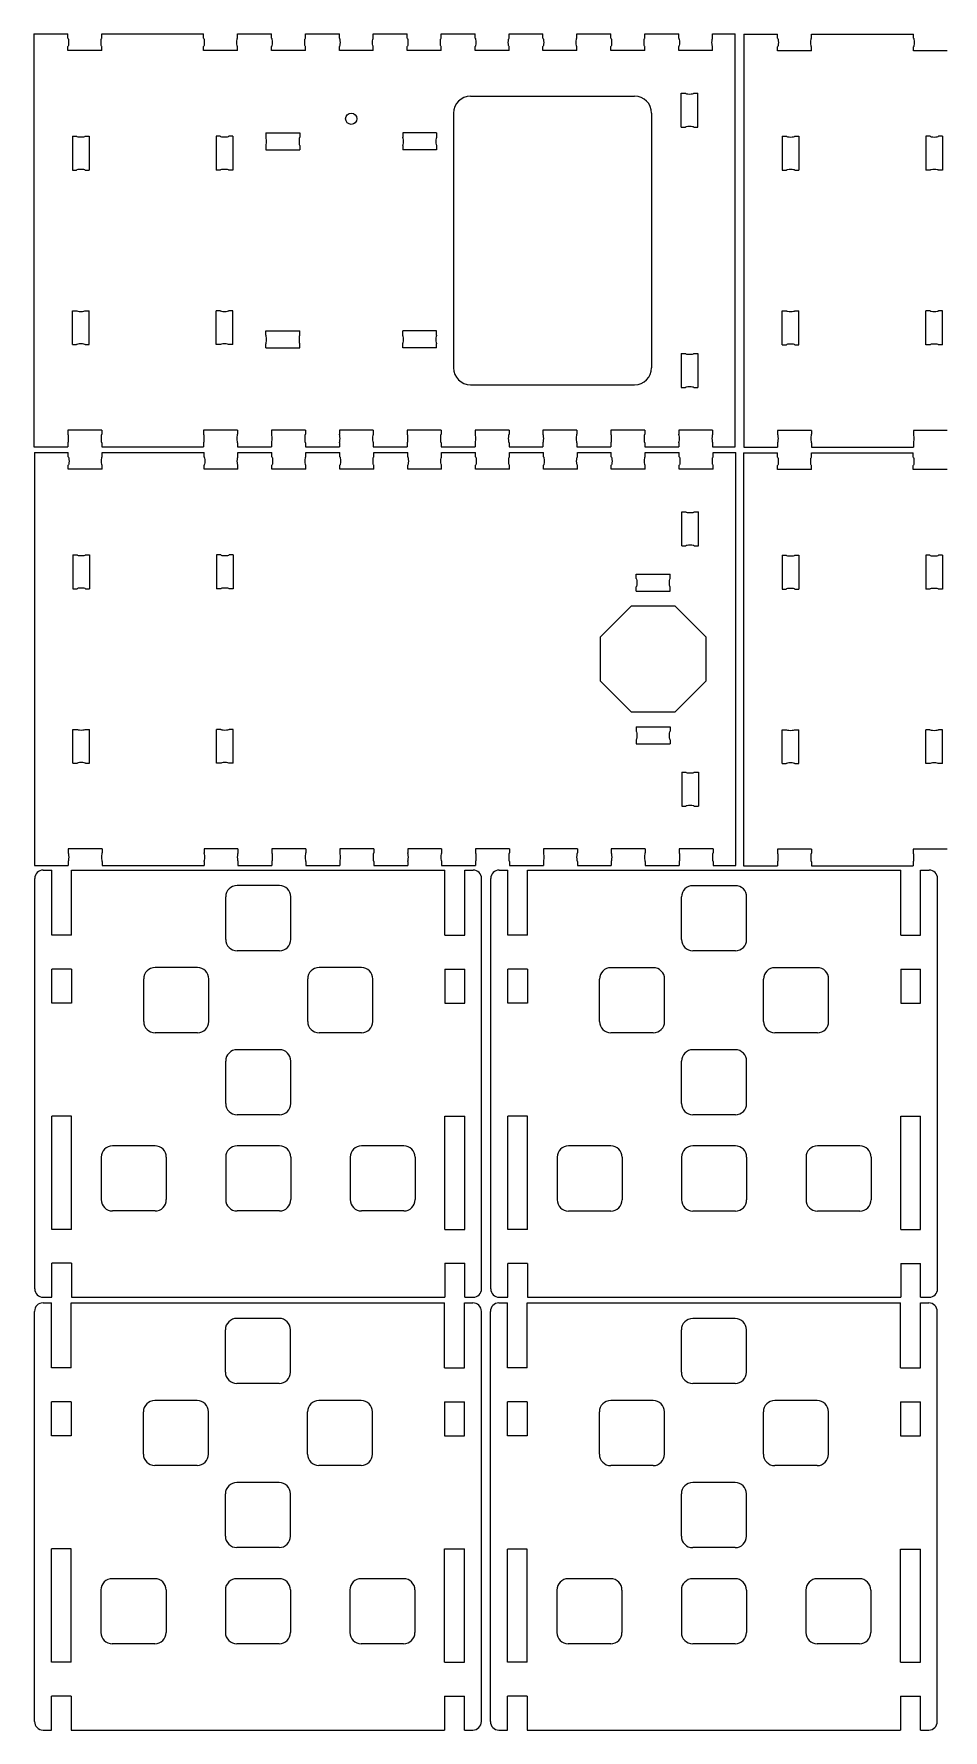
# Model space of a CAD drawing. Header units: millimetres. Extents: x 6 to 617, y 2 to 305.
# Drawn here: x 6.2 to 166.9, y 2.4 to 302.2 of the extents above; entities that cross this region are included whole.
import ezdxf

# ---------------------------------------------------------------- set-up
doc = ezdxf.new("R2010")
doc.units = ezdxf.units.MM
doc.header["$LTSCALE"] = 12.7
doc.linetypes.add('HIDDEN', pattern=[0.15, 0.1, -0.05])
doc.layers.add('Hidden', color=7, linetype='HIDDEN', lineweight=15)
doc.layers.add('Visible', color=1, linetype='Continuous', lineweight=13)

msp = doc.modelspace()

# ---------------------------------------------------------------- linework, layer by layer
at = {"layer": 'Hidden', "color": 5, "linetype": 'Continuous', "lineweight": 15}
msp.add_circle((62.3, 287.2), 1, dxfattribs=at)
at = {"layer": 'Visible'}
for p, q in [((6.2, 302.2), (6.2, 229.2)), ((6.2, 302.2), (12.2, 302.2)), ((12.2, 301.45), (12.2, 302.2)), ((12.2, 299.25), (12.2, 299.95)), ((18.2, 301.45), (18.2, 302.2)), ((18.2, 302.2), (36.2, 302.2)), ((18.2, 299.25), (18.2, 299.95)), ((36.2, 301.45), (36.2, 302.2)), ((36.2, 299.25), (36.2, 299.95)), ((42.2, 301.45), (42.2, 302.2)), ((42.2, 302.2), (48.2, 302.2)), ((42.2, 299.25), (42.2, 299.95)), ((48.2, 301.45), (48.2, 302.2)), ((48.2, 299.25), (48.2, 299.95)), ((54.2, 301.45), (54.2, 302.2)), ((54.2, 302.2), (60.2, 302.2)), ((54.2, 299.25), (54.2, 299.95)), ((60.2, 301.45), (60.2, 302.2)), ((60.2, 299.25), (60.2, 299.95)), ((66.2, 301.45), (66.2, 302.2)), ((66.2, 302.2), (72.2, 302.2)), ((66.2, 299.25), (66.2, 299.95)), ((72.2, 301.45), (72.2, 302.2)), ((72.2, 299.25), (72.2, 299.95)), ((78.2, 301.45), (78.2, 302.2)), ((78.2, 302.2), (84.2, 302.2)), ((78.2, 299.25), (78.2, 299.95)), ((84.2, 301.45), (84.2, 302.2)), ((84.2, 299.25), (84.2, 299.95)), ((90.2, 301.45), (90.2, 302.2)), ((90.2, 302.2), (96.2, 302.2)), ((90.2, 299.25), (90.2, 299.95)), ((96.2, 301.45), (96.2, 302.2)), ((96.2, 299.25), (96.2, 299.95)), ((102.2, 301.45), (102.2, 302.2)), ((102.2, 302.2), (108.2, 302.2)), ((102.2, 299.25), (102.2, 299.95)), ((108.2, 301.45), (108.2, 302.2)), ((108.2, 299.25), (108.2, 299.95)), ((114.2, 301.45), (114.2, 302.2)), ((114.2, 302.2), (120.2, 302.2)), ((114.2, 299.25), (114.2, 299.95)), ((120.2, 301.45), (120.2, 302.2)), ((120.2, 299.25), (120.2, 299.95)), ((126.2, 301.45), (126.2, 302.2)), ((126.2, 302.2), (130.2, 302.2)), ((126.2, 299.25), (126.2, 299.95)), ((130.2, 229.2), (130.2, 302.2)), ((131.69, 302.18), (131.69, 229.18)), ((131.69, 302.18), (137.69, 302.18)), ((137.69, 301.43), (137.69, 302.18)), ((137.69, 299.23), (137.69, 299.93)), ((143.69, 301.43), (143.69, 302.18)), ((143.69, 302.18), (161.69, 302.18)), ((143.69, 299.23), (143.69, 299.93)), ((161.69, 301.43), (161.69, 302.18)), ((161.69, 299.23), (161.69, 299.93)), ((18.2, 299.25), (12.2, 299.25)), ((42.2, 299.25), (36.2, 299.25)), ((54.2, 299.25), (48.2, 299.25)), ((66.2, 299.25), (60.2, 299.25)), ((78.2, 299.25), (72.2, 299.25)), ((90.2, 299.25), (84.2, 299.25)), ((102.2, 299.25), (96.2, 299.25)), ((114.2, 299.25), (108.2, 299.25)), ((126.2, 299.25), (120.2, 299.25)), ((143.69, 299.23), (137.69, 299.23)), ((167.69, 299.23), (161.69, 299.23)), ((83.4, 291.2), (112.4, 291.2)), ((120.65, 285.7), (120.65, 291.7)), ((120.65, 291.7), (121.38, 291.7)), ((122.88, 291.7), (123.6, 291.7)), ((123.6, 285.7), (123.6, 291.7)), ((80.4, 288.2), (80.4, 243.2)), ((115.4, 288.2), (115.4, 243.2)), ((120.65, 285.7), (121.38, 285.7)), ((122.88, 285.7), (123.6, 285.7)), ((13.03, 284.12), (13.03, 278.12)), ((13.03, 284.12), (13.75, 284.12)), ((15.25, 284.12), (15.98, 284.12)), ((15.98, 284.12), (15.98, 278.12)), ((38.43, 284.12), (38.43, 278.12)), ((39.15, 284.12), (38.43, 284.12)), ((41.38, 284.12), (40.65, 284.12)), ((41.38, 284.12), (41.38, 278.12)), ((47.2, 284.7), (53.2, 284.7)), ((47.2, 284.7), (47.2, 283.95)), ((47.2, 282.45), (47.2, 281.7)), ((53.2, 284.7), (53.2, 283.95)), ((53.2, 282.45), (53.2, 281.7)), ((77.4, 284.7), (71.4, 284.7)), ((71.4, 284.7), (71.4, 283.95)), ((71.4, 282.45), (71.4, 281.7)), ((77.4, 284.7), (77.4, 283.95)), ((77.4, 282.45), (77.4, 281.7)), ((138.51, 284.1), (138.51, 278.1)), ((138.51, 284.1), (139.24, 284.1)), ((140.74, 284.1), (141.46, 284.1)), ((141.46, 284.1), (141.46, 278.1)), ((163.91, 284.1), (163.91, 278.1)), ((164.64, 284.1), (163.91, 284.1)), ((166.86, 284.1), (166.14, 284.1)), ((166.86, 284.1), (166.86, 278.1)), ((47.2, 281.7), (53.2, 281.7)), ((77.4, 281.7), (71.4, 281.7)), ((13.03, 278.12), (13.75, 278.12)), ((15.25, 278.12), (15.98, 278.12)), ((39.15, 278.12), (38.43, 278.12)), ((41.38, 278.12), (40.65, 278.12)), ((138.51, 278.1), (139.24, 278.1)), ((140.74, 278.1), (141.46, 278.1)), ((164.64, 278.1), (163.91, 278.1)), ((166.86, 278.1), (166.14, 278.1)), ((13.03, 253.28), (13.75, 253.28)), ((13.03, 247.28), (13.03, 253.28)), ((15.25, 253.28), (15.98, 253.28)), ((15.98, 247.28), (15.98, 253.28)), ((38.43, 247.28), (38.43, 253.28)), ((39.15, 253.28), (38.43, 253.28)), ((41.38, 253.28), (40.65, 253.28)), ((41.38, 247.28), (41.38, 253.28)), ((138.51, 253.26), (139.24, 253.26)), ((138.51, 247.26), (138.51, 253.26)), ((140.74, 253.26), (141.46, 253.26)), ((141.46, 247.26), (141.46, 253.26)), ((163.91, 247.26), (163.91, 253.26)), ((164.64, 253.26), (163.91, 253.26)), ((166.86, 253.26), (166.14, 253.26)), ((166.86, 247.26), (166.86, 253.26)), ((47.2, 249.7), (53.2, 249.7)), ((47.2, 248.95), (47.2, 249.7)), ((53.2, 248.95), (53.2, 249.7)), ((77.4, 249.7), (71.4, 249.7)), ((71.4, 248.95), (71.4, 249.7)), ((77.4, 248.95), (77.4, 249.7)), ((13.03, 247.28), (13.75, 247.28)), ((15.25, 247.28), (15.98, 247.28)), ((39.15, 247.28), (38.43, 247.28)), ((41.38, 247.28), (40.65, 247.28)), ((47.2, 246.7), (47.2, 247.45)), ((47.2, 246.7), (53.2, 246.7)), ((53.2, 246.7), (53.2, 247.45)), ((71.4, 246.7), (71.4, 247.45)), ((77.4, 246.7), (71.4, 246.7)), ((77.4, 246.7), (77.4, 247.45)), ((138.51, 247.26), (139.24, 247.26)), ((140.74, 247.26), (141.46, 247.26)), ((164.64, 247.26), (163.91, 247.26)), ((166.86, 247.26), (166.14, 247.26)), ((120.65, 245.7), (120.65, 239.7)), ((120.65, 245.7), (121.38, 245.7)), ((122.88, 245.7), (123.6, 245.7)), ((123.6, 245.7), (123.6, 239.7)), ((83.4, 240.2), (112.4, 240.2)), ((120.65, 239.7), (121.38, 239.7)), ((122.88, 239.7), (123.6, 239.7)), ((18.2, 232.15), (12.2, 232.15)), ((12.2, 232.15), (12.2, 231.45)), ((18.2, 232.15), (18.2, 231.45)), ((42.2, 232.15), (36.2, 232.15)), ((36.2, 232.15), (36.2, 231.45)), ((42.2, 232.15), (42.2, 231.45)), ((54.2, 232.15), (48.2, 232.15)), ((48.2, 232.15), (48.2, 231.45)), ((54.2, 232.15), (54.2, 231.45)), ((66.2, 232.15), (60.2, 232.15)), ((60.2, 232.15), (60.2, 231.45)), ((66.2, 232.15), (66.2, 231.45)), ((78.2, 232.15), (72.2, 232.15)), ((72.2, 232.15), (72.2, 231.45)), ((78.2, 232.15), (78.2, 231.45)), ((90.2, 232.15), (84.2, 232.15)), ((84.2, 232.15), (84.2, 231.45)), ((90.2, 232.15), (90.2, 231.45)), ((102.2, 232.15), (96.2, 232.15)), ((96.2, 232.15), (96.2, 231.45)), ((102.2, 232.15), (102.2, 231.45)), ((114.2, 232.15), (108.2, 232.15)), ((108.2, 232.15), (108.2, 231.45)), ((114.2, 232.15), (114.2, 231.45)), ((126.2, 232.15), (120.2, 232.15)), ((120.2, 232.15), (120.2, 231.45)), ((126.2, 232.15), (126.2, 231.45)), ((143.69, 232.13), (137.69, 232.13)), ((137.69, 232.13), (137.69, 231.43)), ((143.69, 232.13), (143.69, 231.43)), ((167.69, 232.13), (161.69, 232.13)), ((161.69, 232.13), (161.69, 231.43)), ((6.2, 229.2), (12.2, 229.2)), ((6.28, 228.21), (6.28, 155.21)), ((6.28, 228.21), (12.28, 228.21)), ((12.2, 229.95), (12.2, 229.2)), ((12.28, 227.46), (12.28, 228.21)), ((18.2, 229.95), (18.2, 229.2)), ((18.2, 229.2), (36.2, 229.2)), ((18.28, 227.46), (18.28, 228.21)), ((18.28, 228.21), (36.28, 228.21)), ((36.2, 229.95), (36.2, 229.2)), ((36.28, 227.46), (36.28, 228.21)), ((42.2, 229.95), (42.2, 229.2)), ((42.2, 229.2), (48.2, 229.2)), ((42.28, 227.46), (42.28, 228.21)), ((42.28, 228.21), (48.28, 228.21)), ((48.2, 229.95), (48.2, 229.2)), ((48.28, 227.46), (48.28, 228.21)), ((54.2, 229.95), (54.2, 229.2)), ((54.2, 229.2), (60.2, 229.2)), ((54.28, 227.46), (54.28, 228.21)), ((54.28, 228.21), (60.28, 228.21)), ((60.2, 229.95), (60.2, 229.2)), ((60.28, 227.46), (60.28, 228.21)), ((66.2, 229.95), (66.2, 229.2)), ((66.2, 229.2), (72.2, 229.2)), ((66.28, 227.46), (66.28, 228.21)), ((66.28, 228.21), (72.28, 228.21)), ((72.2, 229.95), (72.2, 229.2)), ((72.28, 227.46), (72.28, 228.21)), ((78.2, 229.95), (78.2, 229.2)), ((78.2, 229.2), (84.2, 229.2)), ((78.28, 227.46), (78.28, 228.21)), ((78.28, 228.21), (84.28, 228.21)), ((84.2, 229.95), (84.2, 229.2)), ((84.28, 227.46), (84.28, 228.21)), ((90.2, 229.95), (90.2, 229.2)), ((90.2, 229.2), (96.2, 229.2)), ((90.28, 227.46), (90.28, 228.21)), ((90.28, 228.21), (96.28, 228.21)), ((96.2, 229.95), (96.2, 229.2)), ((96.28, 227.46), (96.28, 228.21)), ((102.2, 229.95), (102.2, 229.2)), ((102.2, 229.2), (108.2, 229.2)), ((102.28, 227.46), (102.28, 228.21)), ((102.28, 228.21), (108.28, 228.21)), ((108.2, 229.95), (108.2, 229.2)), ((108.28, 227.46), (108.28, 228.21)), ((114.2, 229.95), (114.2, 229.2)), ((114.2, 229.2), (120.2, 229.2)), ((114.28, 227.46), (114.28, 228.21)), ((114.28, 228.21), (120.28, 228.21)), ((120.2, 229.95), (120.2, 229.2)), ((120.28, 227.46), (120.28, 228.21)), ((126.2, 229.95), (126.2, 229.2)), ((126.2, 229.2), (130.2, 229.2)), ((126.28, 227.46), (126.28, 228.21)), ((126.28, 228.21), (130.28, 228.21)), ((130.28, 155.21), (130.28, 228.21)), ((131.67, 228.15), (131.67, 155.15)), ((131.67, 228.15), (137.67, 228.15)), ((131.69, 229.18), (137.69, 229.18)), ((137.67, 227.4), (137.67, 228.15)), ((137.69, 229.93), (137.69, 229.18)), ((143.67, 227.4), (143.67, 228.15)), ((143.67, 228.15), (161.67, 228.15)), ((143.69, 229.93), (143.69, 229.18)), ((143.69, 229.18), (161.69, 229.18)), ((161.67, 227.4), (161.67, 228.15)), ((161.69, 229.93), (161.69, 229.18)), ((12.28, 225.26), (12.28, 225.96)), ((18.28, 225.26), (12.28, 225.26)), ((18.28, 225.26), (18.28, 225.96)), ((36.28, 225.26), (36.28, 225.96)), ((42.28, 225.26), (36.28, 225.26)), ((42.28, 225.26), (42.28, 225.96)), ((48.28, 225.26), (48.28, 225.96)), ((54.28, 225.26), (48.28, 225.26)), ((54.28, 225.26), (54.28, 225.96)), ((60.28, 225.26), (60.28, 225.96)), ((66.28, 225.26), (60.28, 225.26)), ((66.28, 225.26), (66.28, 225.96)), ((72.28, 225.26), (72.28, 225.96)), ((78.28, 225.26), (72.28, 225.26)), ((78.28, 225.26), (78.28, 225.96)), ((84.28, 225.26), (84.28, 225.96)), ((90.28, 225.26), (84.28, 225.26)), ((90.28, 225.26), (90.28, 225.96)), ((96.28, 225.26), (96.28, 225.96)), ((102.28, 225.26), (96.28, 225.26)), ((102.28, 225.26), (102.28, 225.96)), ((108.28, 225.26), (108.28, 225.96)), ((114.28, 225.26), (108.28, 225.26)), ((114.28, 225.26), (114.28, 225.96)), ((120.28, 225.26), (120.28, 225.96)), ((126.28, 225.26), (120.28, 225.26)), ((126.28, 225.26), (126.28, 225.96)), ((137.67, 225.2), (137.67, 225.9)), ((143.67, 225.2), (137.67, 225.2)), ((143.67, 225.2), (143.67, 225.9)), ((161.67, 225.2), (161.67, 225.9)), ((167.67, 225.2), (161.67, 225.2)), ((120.73, 211.71), (120.73, 217.71)), ((120.73, 217.71), (121.45, 217.71)), ((122.95, 217.71), (123.68, 217.71)), ((123.68, 211.71), (123.68, 217.71)), ((13.1, 210.13), (13.1, 204.13)), ((13.1, 210.13), (13.83, 210.13)), ((15.33, 210.13), (16.05, 210.13)), ((16.05, 210.13), (16.05, 204.13)), ((38.5, 210.13), (38.5, 204.13)), ((39.23, 210.13), (38.5, 210.13)), ((41.45, 210.13), (40.73, 210.13)), ((41.45, 210.13), (41.45, 204.13)), ((120.73, 211.71), (121.45, 211.71)), ((122.95, 211.71), (123.68, 211.71)), ((138.49, 210.07), (138.49, 204.07)), ((138.49, 210.07), (139.22, 210.07)), ((140.72, 210.07), (141.44, 210.07)), ((141.44, 210.07), (141.44, 204.07)), ((163.89, 210.07), (163.89, 204.07)), ((164.62, 210.07), (163.89, 210.07)), ((166.84, 210.07), (166.12, 210.07)), ((166.84, 210.07), (166.84, 204.07)), ((13.1, 204.13), (13.83, 204.13)), ((15.33, 204.13), (16.05, 204.13)), ((39.23, 204.13), (38.5, 204.13)), ((41.45, 204.13), (40.73, 204.13)), ((112.68, 206.71), (118.68, 206.71)), ((112.68, 205.96), (112.68, 206.71)), ((112.68, 203.71), (112.68, 204.46)), ((118.68, 205.96), (118.68, 206.71)), ((118.68, 203.71), (118.68, 204.46)), ((138.49, 204.07), (139.22, 204.07)), ((140.72, 204.07), (141.44, 204.07)), ((164.62, 204.07), (163.89, 204.07)), ((166.84, 204.07), (166.12, 204.07)), ((111.8, 201.07), (106.32, 195.59)), ((119.55, 201.07), (111.8, 201.07)), ((112.68, 203.71), (118.68, 203.71)), ((125.03, 195.59), (119.55, 201.07)), ((106.32, 195.59), (106.32, 187.84)), ((125.03, 187.84), (125.03, 195.59)), ((106.32, 187.84), (111.8, 182.36)), ((119.55, 182.36), (125.03, 187.84)), ((111.8, 182.36), (119.55, 182.36)), ((13.1, 179.29), (13.83, 179.29)), ((13.1, 173.29), (13.1, 179.29)), ((15.33, 179.29), (16.05, 179.29)), ((16.05, 173.29), (16.05, 179.29)), ((38.5, 173.29), (38.5, 179.29)), ((39.23, 179.29), (38.5, 179.29)), ((41.45, 179.29), (40.73, 179.29)), ((41.45, 173.29), (41.45, 179.29)), ((112.68, 179.71), (118.68, 179.71)), ((112.68, 179.71), (112.68, 178.96)), ((112.68, 177.46), (112.68, 176.71)), ((118.68, 179.71), (118.68, 178.96)), ((118.68, 177.46), (118.68, 176.71)), ((138.49, 179.23), (139.22, 179.23)), ((138.49, 173.23), (138.49, 179.23)), ((140.72, 179.23), (141.44, 179.23)), ((141.44, 173.23), (141.44, 179.23)), ((163.89, 173.23), (163.89, 179.23)), ((164.62, 179.23), (163.89, 179.23)), ((166.84, 179.23), (166.12, 179.23)), ((166.84, 173.23), (166.84, 179.23)), ((112.68, 176.71), (118.68, 176.71)), ((13.1, 173.29), (13.83, 173.29)), ((15.33, 173.29), (16.05, 173.29)), ((39.23, 173.29), (38.5, 173.29)), ((41.45, 173.29), (40.73, 173.29)), ((120.73, 171.71), (120.73, 165.71)), ((120.73, 171.71), (121.45, 171.71)), ((122.95, 171.71), (123.68, 171.71)), ((123.68, 171.71), (123.68, 165.71)), ((138.49, 173.23), (139.22, 173.23)), ((140.72, 173.23), (141.44, 173.23)), ((164.62, 173.23), (163.89, 173.23)), ((166.84, 173.23), (166.12, 173.23)), ((120.73, 165.71), (121.45, 165.71)), ((122.95, 165.71), (123.68, 165.71)), ((18.28, 158.16), (12.28, 158.16)), ((12.28, 158.16), (12.28, 157.46)), ((12.28, 155.96), (12.28, 155.21)), ((18.28, 158.16), (18.28, 157.46)), ((18.28, 155.96), (18.28, 155.21)), ((42.28, 158.16), (36.28, 158.16)), ((36.28, 158.16), (36.28, 157.46)), ((36.28, 155.96), (36.28, 155.21)), ((42.28, 158.16), (42.28, 157.46)), ((42.28, 155.96), (42.28, 155.21)), ((54.28, 158.16), (48.28, 158.16)), ((48.28, 158.16), (48.28, 157.46)), ((48.28, 155.96), (48.28, 155.21)), ((54.28, 158.16), (54.28, 157.46)), ((54.28, 155.96), (54.28, 155.21)), ((66.28, 158.16), (60.28, 158.16)), ((60.28, 158.16), (60.28, 157.46)), ((60.28, 155.96), (60.28, 155.21)), ((66.28, 158.16), (66.28, 157.46)), ((66.28, 155.96), (66.28, 155.21)), ((78.28, 158.16), (72.28, 158.16)), ((72.28, 158.16), (72.28, 157.46)), ((72.28, 155.96), (72.28, 155.21)), ((78.28, 158.16), (78.28, 157.46)), ((78.28, 155.96), (78.28, 155.21)), ((90.28, 158.16), (84.28, 158.16)), ((84.28, 158.16), (84.28, 157.46)), ((84.28, 155.96), (84.28, 155.21)), ((90.28, 158.16), (90.28, 157.46)), ((90.28, 155.96), (90.28, 155.21)), ((102.28, 158.16), (96.28, 158.16)), ((96.28, 158.16), (96.28, 157.46)), ((96.28, 155.96), (96.28, 155.21)), ((102.28, 158.16), (102.28, 157.46)), ((102.28, 155.96), (102.28, 155.21)), ((114.28, 158.16), (108.28, 158.16)), ((108.28, 158.16), (108.28, 157.46)), ((108.28, 155.96), (108.28, 155.21)), ((114.28, 158.16), (114.28, 157.46)), ((114.28, 155.96), (114.28, 155.21)), ((126.28, 158.16), (120.28, 158.16)), ((120.28, 158.16), (120.28, 157.46)), ((120.28, 155.96), (120.28, 155.21)), ((126.28, 158.16), (126.28, 157.46)), ((126.28, 155.96), (126.28, 155.21)), ((143.67, 158.1), (137.67, 158.1)), ((137.67, 158.1), (137.67, 157.4)), ((137.67, 155.9), (137.67, 155.15)), ((143.67, 158.1), (143.67, 157.4)), ((143.67, 155.9), (143.67, 155.15)), ((167.67, 158.1), (161.67, 158.1)), ((161.67, 158.1), (161.67, 157.4)), ((161.67, 155.9), (161.67, 155.15)), ((6.28, 155.21), (12.28, 155.21)), ((6.36, 80.42), (6.36, 152.92)), ((7.86, 154.42), (9.36, 154.42)), ((9.36, 142.92), (9.36, 154.42)), ((12.86, 142.92), (12.86, 154.42)), ((12.86, 154.42), (78.86, 154.42)), ((18.28, 155.21), (36.28, 155.21)), ((42.28, 155.21), (48.28, 155.21)), ((54.28, 155.21), (60.28, 155.21)), ((66.28, 155.21), (72.28, 155.21)), ((78.28, 155.21), (84.28, 155.21)), ((78.86, 142.92), (78.86, 154.42)), ((82.36, 142.92), (82.36, 154.42)), ((82.36, 154.42), (83.86, 154.42)), ((85.36, 80.42), (85.36, 152.92)), ((86.96, 80.41), (86.96, 152.91)), ((88.46, 154.41), (89.96, 154.41)), ((89.96, 142.91), (89.96, 154.41)), ((90.28, 155.21), (96.28, 155.21)), ((93.46, 142.91), (93.46, 154.41)), ((93.46, 154.41), (159.46, 154.41)), ((102.28, 155.21), (108.28, 155.21)), ((114.28, 155.21), (120.28, 155.21)), ((126.28, 155.21), (130.28, 155.21)), ((131.67, 155.15), (137.67, 155.15)), ((143.67, 155.15), (161.67, 155.15)), ((159.46, 142.91), (159.46, 154.41)), ((162.96, 142.91), (162.96, 154.41)), ((162.96, 154.41), (164.46, 154.41)), ((165.96, 80.41), (165.96, 152.91)), ((49.61, 151.67), (42.11, 151.67)), ((130.21, 151.66), (122.71, 151.66)), ((40.11, 142.17), (40.11, 149.67)), ((51.61, 142.17), (51.61, 149.67)), ((120.71, 142.16), (120.71, 149.66)), ((132.21, 142.16), (132.21, 149.66)), ((12.86, 142.92), (9.36, 142.92)), ((78.86, 142.92), (82.36, 142.92)), ((93.46, 142.91), (89.96, 142.91)), ((159.46, 142.91), (162.96, 142.91)), ((49.61, 140.17), (42.11, 140.17)), ((130.21, 140.16), (122.71, 140.16)), ((12.86, 136.92), (9.36, 136.92)), ((9.36, 130.92), (9.36, 136.92)), ((12.86, 136.92), (12.86, 130.92)), ((25.61, 127.67), (25.61, 135.17)), ((35.11, 137.17), (27.61, 137.17)), ((37.11, 127.67), (37.11, 135.17)), ((54.61, 127.67), (54.61, 135.17)), ((64.11, 137.17), (56.61, 137.17)), ((66.11, 127.67), (66.11, 135.17)), ((78.86, 136.92), (82.36, 136.92)), ((78.86, 136.92), (78.86, 130.92)), ((82.36, 130.92), (82.36, 136.92)), ((93.46, 136.91), (89.96, 136.91)), ((89.96, 130.91), (89.96, 136.91)), ((93.46, 136.91), (93.46, 130.91)), ((106.21, 127.66), (106.21, 135.16)), ((115.71, 137.16), (108.21, 137.16)), ((117.71, 127.66), (117.71, 135.16)), ((135.21, 127.66), (135.21, 135.16)), ((144.71, 137.16), (137.21, 137.16)), ((146.71, 127.66), (146.71, 135.16)), ((159.46, 136.91), (162.96, 136.91)), ((159.46, 136.91), (159.46, 130.91)), ((162.96, 130.91), (162.96, 136.91)), ((12.86, 130.92), (9.36, 130.92)), ((78.86, 130.92), (82.36, 130.92)), ((93.46, 130.91), (89.96, 130.91)), ((159.46, 130.91), (162.96, 130.91)), ((35.11, 125.67), (27.61, 125.67)), ((64.11, 125.67), (56.61, 125.67)), ((115.71, 125.66), (108.21, 125.66)), ((144.71, 125.66), (137.21, 125.66)), ((40.11, 113.17), (40.11, 120.67)), ((49.61, 122.67), (42.11, 122.67)), ((51.61, 113.17), (51.61, 120.67)), ((120.71, 113.16), (120.71, 120.66)), ((130.21, 122.66), (122.71, 122.66)), ((132.21, 113.16), (132.21, 120.66)), ((12.86, 110.92), (9.36, 110.92)), ((9.36, 90.92), (9.36, 110.92)), ((12.86, 90.92), (12.86, 110.92)), ((49.61, 111.17), (42.11, 111.17)), ((78.86, 110.92), (82.36, 110.92)), ((78.86, 90.92), (78.86, 110.92)), ((82.36, 90.92), (82.36, 110.92)), ((130.21, 111.16), (122.71, 111.16)), ((93.46, 110.91), (89.96, 110.91)), ((89.96, 90.91), (89.96, 110.91)), ((93.46, 90.91), (93.46, 110.91)), ((159.46, 110.91), (162.96, 110.91)), ((159.46, 90.91), (159.46, 110.91)), ((162.96, 90.91), (162.96, 110.91)), ((27.61, 105.67), (20.11, 105.67)), ((49.61, 105.67), (42.11, 105.67)), ((71.61, 105.67), (64.11, 105.67)), ((108.21, 105.66), (100.71, 105.66)), ((130.21, 105.66), (122.71, 105.66)), ((152.21, 105.66), (144.71, 105.66)), ((18.11, 103.67), (18.11, 96.17)), ((29.61, 103.67), (29.61, 96.17)), ((40.11, 103.67), (40.11, 96.17)), ((51.61, 103.67), (51.61, 96.17)), ((62.11, 103.67), (62.11, 96.17)), ((73.61, 103.67), (73.61, 96.17)), ((98.71, 103.66), (98.71, 96.16)), ((110.21, 103.66), (110.21, 96.16)), ((120.71, 103.66), (120.71, 96.16)), ((132.21, 103.66), (132.21, 96.16)), ((142.71, 103.66), (142.71, 96.16)), ((154.21, 103.66), (154.21, 96.16)), ((27.61, 94.17), (20.11, 94.17)), ((49.61, 94.17), (42.11, 94.17)), ((71.61, 94.17), (64.11, 94.17)), ((108.21, 94.16), (100.71, 94.16)), ((130.21, 94.16), (122.71, 94.16)), ((152.21, 94.16), (144.71, 94.16)), ((12.86, 90.92), (9.36, 90.92)), ((78.86, 90.92), (82.36, 90.92)), ((93.46, 90.91), (89.96, 90.91)), ((159.46, 90.91), (162.96, 90.91)), ((12.86, 84.92), (9.36, 84.92)), ((9.36, 78.92), (9.36, 84.92)), ((12.86, 84.92), (12.86, 78.92)), ((78.86, 84.92), (82.36, 84.92)), ((78.86, 84.92), (78.86, 78.92)), ((82.36, 78.92), (82.36, 84.92)), ((93.46, 84.91), (89.96, 84.91)), ((89.96, 78.91), (89.96, 84.91)), ((93.46, 84.91), (93.46, 78.91)), ((159.46, 84.91), (162.96, 84.91)), ((159.46, 84.91), (159.46, 78.91)), ((162.96, 78.91), (162.96, 84.91)), ((7.86, 78.92), (9.36, 78.92)), ((12.86, 78.92), (78.86, 78.92)), ((82.36, 78.92), (83.86, 78.92)), ((88.46, 78.91), (89.96, 78.91)), ((93.46, 78.91), (159.46, 78.91)), ((162.96, 78.91), (164.46, 78.91)), ((6.31, 3.93), (6.31, 76.43)), ((7.81, 77.93), (9.31, 77.93)), ((9.31, 66.43), (9.31, 77.93)), ((12.81, 66.43), (12.81, 77.93)), ((12.81, 77.93), (78.81, 77.93)), ((49.56, 75.18), (42.06, 75.18)), ((78.81, 66.43), (78.81, 77.93)), ((82.31, 66.43), (82.31, 77.93)), ((82.31, 77.93), (83.81, 77.93)), ((85.31, 3.93), (85.31, 76.43)), ((86.92, 3.92), (86.92, 76.42)), ((88.42, 77.92), (89.92, 77.92)), ((89.92, 66.42), (89.92, 77.92)), ((93.42, 66.42), (93.42, 77.92)), ((93.42, 77.92), (159.42, 77.92)), ((130.17, 75.17), (122.67, 75.17)), ((159.42, 66.42), (159.42, 77.92)), ((162.92, 66.42), (162.92, 77.92)), ((162.92, 77.92), (164.42, 77.92)), ((165.92, 3.92), (165.92, 76.42)), ((40.06, 65.68), (40.06, 73.18)), ((51.56, 65.68), (51.56, 73.18)), ((120.67, 65.67), (120.67, 73.17)), ((132.17, 65.67), (132.17, 73.17)), ((12.81, 66.43), (9.31, 66.43)), ((78.81, 66.43), (82.31, 66.43)), ((93.42, 66.42), (89.92, 66.42)), ((159.42, 66.42), (162.92, 66.42)), ((49.56, 63.68), (42.06, 63.68)), ((130.17, 63.67), (122.67, 63.67)), ((12.81, 60.43), (9.31, 60.43)), ((9.31, 54.43), (9.31, 60.43)), ((12.81, 60.43), (12.81, 54.43)), ((35.06, 60.68), (27.56, 60.68)), ((64.06, 60.68), (56.56, 60.68)), ((78.81, 60.43), (82.31, 60.43)), ((78.81, 60.43), (78.81, 54.43)), ((82.31, 54.43), (82.31, 60.43)), ((93.42, 60.42), (89.92, 60.42)), ((89.92, 54.42), (89.92, 60.42)), ((93.42, 60.42), (93.42, 54.42)), ((115.67, 60.67), (108.17, 60.67)), ((144.67, 60.67), (137.17, 60.67)), ((159.42, 60.42), (162.92, 60.42)), ((159.42, 60.42), (159.42, 54.42)), ((162.92, 54.42), (162.92, 60.42)), ((25.56, 51.18), (25.56, 58.68)), ((37.06, 51.18), (37.06, 58.68)), ((54.56, 51.18), (54.56, 58.68)), ((66.06, 51.18), (66.06, 58.68)), ((106.17, 51.17), (106.17, 58.67)), ((117.67, 51.17), (117.67, 58.67)), ((135.17, 51.17), (135.17, 58.67)), ((146.67, 51.17), (146.67, 58.67)), ((12.81, 54.43), (9.31, 54.43)), ((78.81, 54.43), (82.31, 54.43)), ((93.42, 54.42), (89.92, 54.42)), ((159.42, 54.42), (162.92, 54.42)), ((35.06, 49.18), (27.56, 49.18)), ((64.06, 49.18), (56.56, 49.18)), ((115.67, 49.17), (108.17, 49.17)), ((144.67, 49.17), (137.17, 49.17)), ((49.56, 46.18), (42.06, 46.18)), ((130.17, 46.17), (122.67, 46.17)), ((40.06, 36.68), (40.06, 44.18)), ((51.56, 36.68), (51.56, 44.18)), ((120.67, 36.67), (120.67, 44.17)), ((132.17, 36.67), (132.17, 44.17)), ((12.81, 34.43), (9.31, 34.43)), ((9.31, 14.43), (9.31, 34.43)), ((12.81, 14.43), (12.81, 34.43)), ((49.56, 34.68), (42.06, 34.68)), ((78.81, 34.43), (82.31, 34.43)), ((78.81, 14.43), (78.81, 34.43)), ((82.31, 14.43), (82.31, 34.43)), ((93.42, 34.42), (89.92, 34.42)), ((89.92, 14.42), (89.92, 34.42)), ((93.42, 14.42), (93.42, 34.42)), ((130.17, 34.67), (122.67, 34.67)), ((159.42, 34.42), (162.92, 34.42)), ((159.42, 14.42), (159.42, 34.42)), ((162.92, 14.42), (162.92, 34.42)), ((18.06, 27.18), (18.06, 19.68)), ((27.56, 29.18), (20.06, 29.18)), ((29.56, 27.18), (29.56, 19.68)), ((40.06, 27.18), (40.06, 19.68)), ((49.56, 29.18), (42.06, 29.18)), ((51.56, 27.18), (51.56, 19.68)), ((62.06, 27.18), (62.06, 19.68)), ((71.56, 29.18), (64.06, 29.18)), ((73.56, 27.18), (73.56, 19.68)), ((98.67, 27.17), (98.67, 19.67)), ((108.17, 29.17), (100.67, 29.17)), ((110.17, 27.17), (110.17, 19.67)), ((120.67, 27.17), (120.67, 19.67)), ((130.17, 29.17), (122.67, 29.17)), ((132.17, 27.17), (132.17, 19.67)), ((142.67, 27.17), (142.67, 19.67)), ((152.17, 29.17), (144.67, 29.17)), ((154.17, 27.17), (154.17, 19.67)), ((27.56, 17.68), (20.06, 17.68)), ((49.56, 17.68), (42.06, 17.68)), ((71.56, 17.68), (64.06, 17.68)), ((108.17, 17.67), (100.67, 17.67)), ((130.17, 17.67), (122.67, 17.67)), ((152.17, 17.67), (144.67, 17.67)), ((12.81, 14.43), (9.31, 14.43)), ((78.81, 14.43), (82.31, 14.43)), ((93.42, 14.42), (89.92, 14.42)), ((159.42, 14.42), (162.92, 14.42)), ((12.81, 8.43), (9.31, 8.43)), ((9.31, 2.43), (9.31, 8.43)), ((12.81, 8.43), (12.81, 2.43)), ((78.81, 8.43), (82.31, 8.43)), ((78.81, 8.43), (78.81, 2.43)), ((82.31, 2.43), (82.31, 8.43)), ((93.42, 8.42), (89.92, 8.42)), ((89.92, 2.42), (89.92, 8.42)), ((93.42, 8.42), (93.42, 2.42)), ((159.42, 8.42), (162.92, 8.42)), ((159.42, 8.42), (159.42, 2.42)), ((162.92, 2.42), (162.92, 8.42)), ((7.81, 2.43), (9.31, 2.43)), ((12.81, 2.43), (78.81, 2.43)), ((82.31, 2.43), (83.81, 2.43)), ((88.42, 2.42), (89.92, 2.42)), ((93.42, 2.42), (159.42, 2.42)), ((162.92, 2.42), (164.42, 2.42))]:
    msp.add_line(p, q, dxfattribs=at)
for centre, radius, start, end in [((83.4, 288.2), 3, 90, 180), ((112.4, 288.2), 3, 0, 90), ((83.4, 243.2), 3, 180, 270), ((112.4, 243.2), 3, 270, 0), ((7.86, 152.92), 1.5, 90, 180), ((83.86, 152.92), 1.5, 0, 90), ((88.46, 152.91), 1.5, 90, 180), ((164.46, 152.91), 1.5, 0, 90), ((42.11, 149.67), 2, 90, 180), ((49.61, 149.67), 2, 0, 90), ((122.71, 149.66), 2, 90, 180), ((130.21, 149.66), 2, 0, 90), ((42.11, 142.17), 2, 180, 270), ((49.61, 142.17), 2, 270, 0), ((122.71, 142.16), 2, 180, 270), ((130.21, 142.16), 2, 270, 0), ((27.61, 135.17), 2, 90, 180), ((35.11, 135.17), 2, 0, 90), ((56.61, 135.17), 2, 90, 180), ((64.11, 135.17), 2, 0, 90), ((108.21, 135.16), 2, 90, 180), ((115.71, 135.16), 2, 0, 90), ((137.21, 135.16), 2, 90, 180), ((144.71, 135.16), 2, 0, 90), ((27.61, 127.67), 2, 180, 270), ((35.11, 127.67), 2, 270, 0), ((56.61, 127.67), 2, 180, 270), ((64.11, 127.67), 2, 270, 0), ((108.21, 127.66), 2, 180, 270), ((115.71, 127.66), 2, 270, 0), ((137.21, 127.66), 2, 180, 270), ((144.71, 127.66), 2, 270, 0), ((42.11, 120.67), 2, 90, 180), ((49.61, 120.67), 2, 0, 90), ((122.71, 120.66), 2, 90, 180), ((130.21, 120.66), 2, 0, 90), ((42.11, 113.17), 2, 180, 270), ((49.61, 113.17), 2, 270, 0), ((122.71, 113.16), 2, 180, 270), ((130.21, 113.16), 2, 270, 0), ((20.11, 103.67), 2, 90, 180), ((27.61, 103.67), 2, 0, 90), ((42.11, 103.67), 2, 90, 180), ((49.61, 103.67), 2, 0, 90), ((64.11, 103.67), 2, 90, 180), ((71.61, 103.67), 2, 0, 90), ((100.71, 103.66), 2, 90, 180), ((108.21, 103.66), 2, 0, 90), ((122.71, 103.66), 2, 90, 180), ((130.21, 103.66), 2, 0, 90), ((144.71, 103.66), 2, 90, 180), ((152.21, 103.66), 2, 0, 90), ((20.11, 96.17), 2, 180, 270), ((27.61, 96.17), 2, 270, 0), ((42.11, 96.17), 2, 180, 270), ((49.61, 96.17), 2, 270, 0), ((64.11, 96.17), 2, 180, 270), ((71.61, 96.17), 2, 270, 0), ((100.71, 96.16), 2, 180, 270), ((108.21, 96.16), 2, 270, 0), ((122.71, 96.16), 2, 180, 270), ((130.21, 96.16), 2, 270, 0), ((144.71, 96.16), 2, 180, 270), ((152.21, 96.16), 2, 270, 0), ((7.86, 80.42), 1.5, 180, 270), ((83.86, 80.42), 1.5, 270, 0), ((88.46, 80.41), 1.5, 180, 270), ((164.46, 80.41), 1.5, 270, 0), ((7.81, 76.43), 1.5, 90, 180), ((42.06, 73.18), 2, 90, 180), ((49.56, 73.18), 2, 0, 90), ((83.81, 76.43), 1.5, 0, 90), ((88.42, 76.42), 1.5, 90, 180), ((122.67, 73.17), 2, 90, 180), ((130.17, 73.17), 2, 0, 90), ((164.42, 76.42), 1.5, 0, 90), ((42.06, 65.68), 2, 180, 270), ((49.56, 65.68), 2, 270, 0), ((122.67, 65.67), 2, 180, 270), ((130.17, 65.67), 2, 270, 0), ((27.56, 58.68), 2, 90, 180), ((35.06, 58.68), 2, 0, 90), ((56.56, 58.68), 2, 90, 180), ((64.06, 58.68), 2, 0, 90), ((108.17, 58.67), 2, 90, 180), ((115.67, 58.67), 2, 0, 90), ((137.17, 58.67), 2, 90, 180), ((144.67, 58.67), 2, 0, 90), ((27.56, 51.18), 2, 180, 270), ((35.06, 51.18), 2, 270, 0), ((56.56, 51.18), 2, 180, 270), ((64.06, 51.18), 2, 270, 0), ((108.17, 51.17), 2, 180, 270), ((115.67, 51.17), 2, 270, 0), ((137.17, 51.17), 2, 180, 270), ((144.67, 51.17), 2, 270, 0), ((42.06, 44.18), 2, 90, 180), ((49.56, 44.18), 2, 0, 90), ((122.67, 44.17), 2, 90, 180), ((130.17, 44.17), 2, 0, 90), ((42.06, 36.68), 2, 180, 270), ((49.56, 36.68), 2, 270, 0), ((122.67, 36.67), 2, 180, 270), ((130.17, 36.67), 2, 270, 0), ((20.06, 27.18), 2, 90, 180), ((27.56, 27.18), 2, 0, 90), ((42.06, 27.18), 2, 90, 180), ((49.56, 27.18), 2, 0, 90), ((64.06, 27.18), 2, 90, 180), ((71.56, 27.18), 2, 0, 90), ((100.67, 27.17), 2, 90, 180), ((108.17, 27.17), 2, 0, 90), ((122.67, 27.17), 2, 90, 180), ((130.17, 27.17), 2, 0, 90), ((144.67, 27.17), 2, 90, 180), ((152.17, 27.17), 2, 0, 90), ((20.06, 19.68), 2, 180, 270), ((27.56, 19.68), 2, 270, 0), ((42.06, 19.68), 2, 180, 270), ((49.56, 19.68), 2, 270, 0), ((64.06, 19.68), 2, 180, 270), ((71.56, 19.68), 2, 270, 0), ((100.67, 19.67), 2, 180, 270), ((108.17, 19.67), 2, 270, 0), ((122.67, 19.67), 2, 180, 270), ((130.17, 19.67), 2, 270, 0), ((144.67, 19.67), 2, 180, 270), ((152.17, 19.67), 2, 270, 0), ((7.81, 3.93), 1.5, 180, 270), ((83.81, 3.93), 1.5, 270, 0), ((88.42, 3.92), 1.5, 180, 270), ((164.42, 3.92), 1.5, 270, 0)]:
    msp.add_arc(centre, radius, start, end, dxfattribs=at)
at = {"layer": 'Visible', "extrusion": (0, 0, -1)}
for centre, major_axis, start_param, end_param in [((12.2, 300.7), (0, -0.75), 3.141593, 6.283185), ((18.2, 300.7), (0, 0.75), 3.141593, 6.283185), ((36.2, 300.7), (0, -0.75), 3.141593, 6.283185), ((42.2, 300.7), (0, 0.75), 3.141593, 6.283185), ((48.2, 300.7), (0, -0.75), 3.141593, 6.283185), ((54.2, 300.7), (0, 0.75), 3.141593, 6.283185), ((60.2, 300.7), (0, -0.75), 3.141593, 6.283185), ((66.2, 300.7), (0, 0.75), 3.141593, 6.283185), ((72.2, 300.7), (0, -0.75), 3.141593, 6.283185), ((78.2, 300.7), (0, 0.75), 3.141593, 6.283185), ((84.2, 300.7), (0, -0.75), 3.141593, 6.283185), ((90.2, 300.7), (0, 0.75), 3.141593, 6.283185), ((96.2, 300.7), (0, -0.75), 3.141593, 6.283185), ((102.2, 300.7), (0, 0.75), 3.141593, 6.283185), ((108.2, 300.7), (0, -0.75), 3.141593, 6.283185), ((114.2, 300.7), (0, 0.75), 3.141593, 6.283185), ((120.2, 300.7), (0, -0.75), 3.141593, 6.283185), ((126.2, 300.7), (0, 0.75), 3.141593, 6.283185), ((137.69, 300.68), (0, -0.75), 3.141593, 6.283185), ((143.69, 300.68), (0, 0.75), 3.141593, 6.283185), ((161.69, 300.68), (0, -0.75), 3.141593, 6.283185), ((12.28, 226.71), (0, -0.75), 3.141593, 6.283185), ((18.28, 226.71), (0, 0.75), 3.141593, 6.283185), ((36.28, 226.71), (0, -0.75), 3.141593, 6.283185), ((42.28, 226.71), (0, 0.75), 3.141593, 6.283185), ((48.28, 226.71), (0, -0.75), 3.141593, 6.283185), ((54.28, 226.71), (0, 0.75), 3.141593, 6.283185), ((60.28, 226.71), (0, -0.75), 3.141593, 6.283185), ((66.28, 226.71), (0, 0.75), 3.141593, 6.283185), ((72.28, 226.71), (0, -0.75), 3.141593, 6.283185), ((78.28, 226.71), (0, 0.75), 3.141593, 6.283185), ((84.28, 226.71), (0, -0.75), 3.141593, 6.283185), ((90.28, 226.71), (0, 0.75), 3.141593, 6.283185), ((96.28, 226.71), (0, -0.75), 3.141593, 6.283185), ((102.28, 226.71), (0, 0.75), 3.141593, 6.283185), ((108.28, 226.71), (0, -0.75), 3.141593, 6.283185), ((114.28, 226.71), (0, 0.75), 3.141593, 6.283185), ((120.28, 226.71), (0, -0.75), 3.141593, 6.283185), ((126.28, 226.71), (0, 0.75), 3.141593, 6.283185), ((137.67, 226.65), (0, -0.75), 3.141593, 6.283185), ((143.67, 226.65), (0, 0.75), 3.141593, 6.283185), ((161.67, 226.65), (0, -0.75), 3.141593, 6.283185), ((112.68, 205.21), (0, 0.75), 0, 3.141593), ((118.68, 205.21), (0, -0.75), 0, 3.141593), ((112.68, 178.21), (0, 0.75), 0, 3.141593), ((118.68, 178.21), (0, -0.75), 0, 3.141593)]:
    msp.add_ellipse(centre, major_axis=major_axis, ratio=0.166667, start_param=start_param, end_param=end_param, dxfattribs=at)
at = {"layer": 'Visible'}
for centre, major_axis in [((122.12, 291.7), (0.75, 0)), ((122.12, 285.7), (-0.75, 0)), ((14.5, 284.12), (0.75, 0)), ((39.9, 284.12), (0.75, 0)), ((47.2, 283.2), (0, 0.75)), ((53.2, 283.2), (0, -0.75)), ((71.4, 283.2), (0, 0.75)), ((77.4, 283.2), (0, -0.75)), ((139.99, 284.1), (0.75, 0)), ((165.39, 284.1), (0.75, 0)), ((14.5, 278.12), (-0.75, 0)), ((39.9, 278.12), (-0.75, 0)), ((139.99, 278.1), (-0.75, 0)), ((165.39, 278.1), (-0.75, 0)), ((14.5, 253.28), (0.75, 0)), ((39.9, 253.28), (0.75, 0)), ((139.99, 253.26), (0.75, 0)), ((165.39, 253.26), (0.75, 0)), ((47.2, 248.2), (0, 0.75)), ((53.2, 248.2), (0, -0.75)), ((71.4, 248.2), (0, 0.75)), ((77.4, 248.2), (0, -0.75)), ((14.5, 247.28), (-0.75, 0)), ((39.9, 247.28), (-0.75, 0)), ((139.99, 247.26), (-0.75, 0)), ((165.39, 247.26), (-0.75, 0)), ((122.12, 245.7), (0.75, 0)), ((122.12, 239.7), (-0.75, 0)), ((12.2, 230.7), (0, 0.75)), ((18.2, 230.7), (0, -0.75)), ((36.2, 230.7), (0, 0.75)), ((42.2, 230.7), (0, -0.75)), ((48.2, 230.7), (0, 0.75)), ((54.2, 230.7), (0, -0.75)), ((60.2, 230.7), (0, 0.75)), ((66.2, 230.7), (0, -0.75)), ((72.2, 230.7), (0, 0.75)), ((78.2, 230.7), (0, -0.75)), ((84.2, 230.7), (0, 0.75)), ((90.2, 230.7), (0, -0.75)), ((96.2, 230.7), (0, 0.75)), ((102.2, 230.7), (0, -0.75)), ((108.2, 230.7), (0, 0.75)), ((114.2, 230.7), (0, -0.75)), ((120.2, 230.7), (0, 0.75)), ((126.2, 230.7), (0, -0.75)), ((137.69, 230.68), (0, 0.75)), ((143.69, 230.68), (0, -0.75)), ((161.69, 230.68), (0, 0.75)), ((122.2, 217.71), (0.75, 0)), ((14.58, 210.13), (0.75, 0)), ((39.98, 210.13), (0.75, 0)), ((122.2, 211.71), (-0.75, 0)), ((139.97, 210.07), (0.75, 0)), ((165.37, 210.07), (0.75, 0)), ((14.58, 204.13), (-0.75, 0)), ((39.98, 204.13), (-0.75, 0)), ((139.97, 204.07), (-0.75, 0)), ((165.37, 204.07), (-0.75, 0)), ((14.58, 179.29), (0.75, 0)), ((39.98, 179.29), (0.75, 0)), ((139.97, 179.23), (0.75, 0)), ((165.37, 179.23), (0.75, 0)), ((14.58, 173.29), (-0.75, 0)), ((39.98, 173.29), (-0.75, 0)), ((122.2, 171.71), (0.75, 0)), ((139.97, 173.23), (-0.75, 0)), ((165.37, 173.23), (-0.75, 0)), ((122.2, 165.71), (-0.75, 0)), ((12.28, 156.71), (0, 0.75)), ((18.28, 156.71), (0, -0.75)), ((36.28, 156.71), (0, 0.75)), ((42.28, 156.71), (0, -0.75)), ((48.28, 156.71), (0, 0.75)), ((54.28, 156.71), (0, -0.75)), ((60.28, 156.71), (0, 0.75)), ((66.28, 156.71), (0, -0.75)), ((72.28, 156.71), (0, 0.75)), ((78.28, 156.71), (0, -0.75)), ((84.28, 156.71), (0, 0.75)), ((90.28, 156.71), (0, -0.75)), ((96.28, 156.71), (0, 0.75)), ((102.28, 156.71), (0, -0.75)), ((108.28, 156.71), (0, 0.75)), ((114.28, 156.71), (0, -0.75)), ((120.28, 156.71), (0, 0.75)), ((126.28, 156.71), (0, -0.75)), ((137.67, 156.65), (0, 0.75)), ((143.67, 156.65), (0, -0.75)), ((161.67, 156.65), (0, 0.75))]:
    msp.add_ellipse(centre, major_axis=major_axis, ratio=0.166667, start_param=3.141593, end_param=6.283185, dxfattribs=at)

doc.saveas('drawing.dxf')
